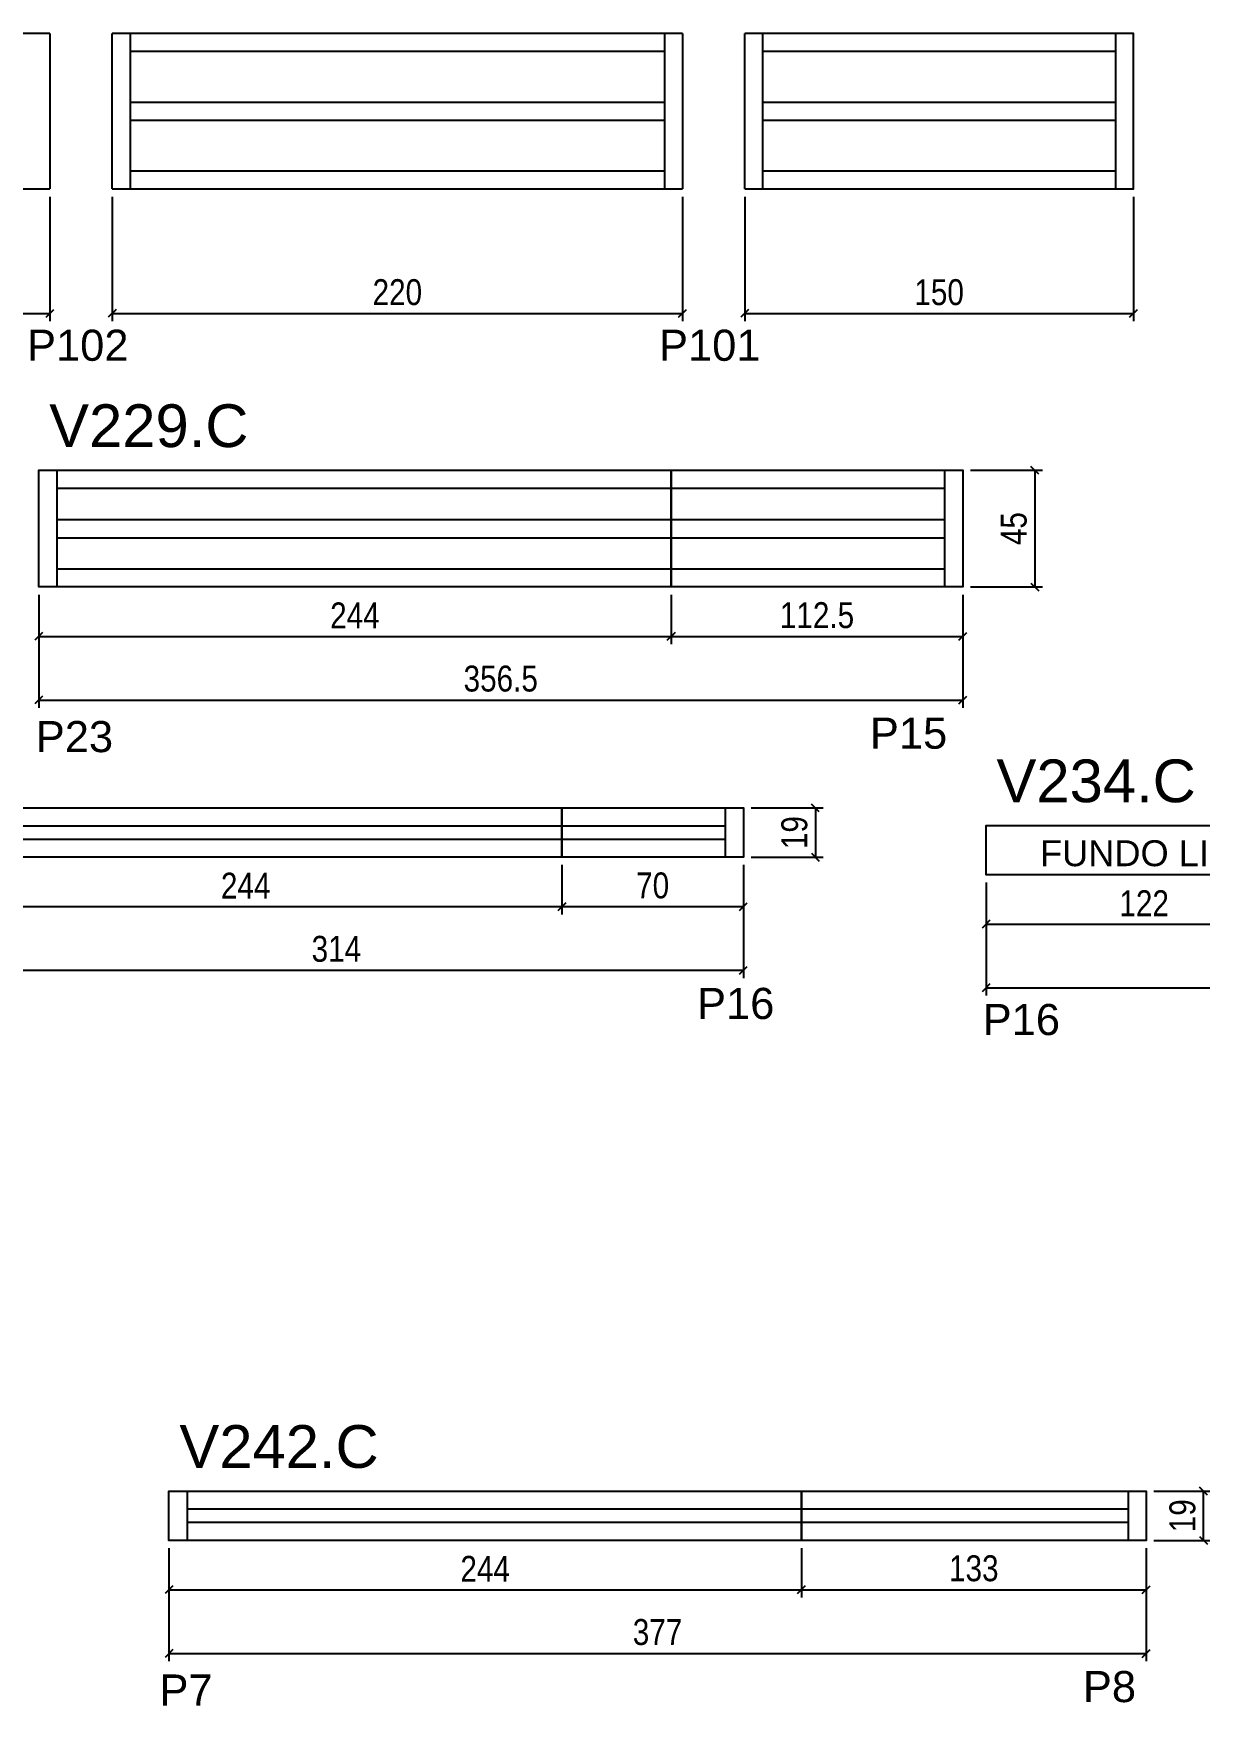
# Model space of a CAD drawing. Extents: x 1668 to 3027, y 15159 to 17752.
# Drawn here: x 2145 to 2595, y 15159 to 15804 of the extents above; entities that cross this region are included whole.
import ezdxf

# ---------------------------------------------------------------- set-up
doc = ezdxf.new("R2010")
doc.units = 0
for name, color, linetype in [('5', 5, 'Continuous'), ('COTA', 241, 'Continuous'), ('NOMENCLATURA', 7, 'Continuous'), ('Painéis', 200, 'Continuous'), ('SARR_2.2x7', 40, 'Continuous')]:
    doc.layers.add(name, color=color, linetype=linetype)
doc.styles.add('COTA TECNICA', font='techl___.ttf', dxfattribs={"height": 10})
doc.styles.add('COTA TECNICA-50', font='techl___.ttf', dxfattribs={"height": 10})
doc.styles.get("Standard").update_dxf_attribs({"font": 'arial.ttf'})
doc.dimstyles.new('COTA PAINEL-50', dxfattribs={"dimtxt": 10, "dimasz": 3, "dimexe": 3, "dimexo": 3, "dimgap": 3, "dimtad": 1, "dimdec": 1, "dimzin": 12, "dimdsep": 46, "dimtxsty": 'COTA TECNICA-50', "dimblk1": 'OBLIQUE', "dimblk2": 'OBLIQUE', "dimsah": 1, "dimcen": 0.9, "dimclrd": 4, "dimclre": 4, "dimclrt": 240, "dimadec": 1, "dimazin": 3, "dimtfac": 1, "dimtdec": 1, "dimtmove": 0, "dimatfit": 3, "dimfxl": 1, "dimtolj": 1, "dimtzin": 12, "dimarcsym": 0})
doc.dimstyles.new('PAINEL', dxfattribs={"dimtxt": 10, "dimasz": 3, "dimexe": 3, "dimexo": 3, "dimgap": 3, "dimtad": 1, "dimdec": 1, "dimzin": 12, "dimdsep": 46, "dimtxsty": 'COTA TECNICA', "dimblk1": 'OBLIQUE', "dimblk2": 'OBLIQUE', "dimsah": 1, "dimcen": 0.9, "dimclrd": 4, "dimclre": 4, "dimclrt": 240, "dimadec": 1, "dimazin": 3, "dimtfac": 1, "dimtdec": 1, "dimtmove": 0, "dimatfit": 3, "dimfxl": 1, "dimtolj": 1, "dimtzin": 12, "dimarcsym": 0})

# ---------------------------------------------------------------- blocks, each defined once
blk = doc.blocks.new('_Oblique')
at = {"color": 0, "linetype": 'ByBlock', "lineweight": -2}
blk.add_line((-0.5, -0.5), (0.5, 0.5), dxfattribs=at)
blk = doc.blocks.new('*D193')
at = {"layer": 'Defpoints', "color": 0, "transparency": 16777216}
for p in [(2001.25, 15744.15), (2151.25, 15744.15), (2151.25, 15696.15)]:
    blk.add_point(p, dxfattribs=at)
at = {"layer": 'Painéis', "color": 4, "lineweight": -2, "transparency": 16777216}
for p, q in [((2001.25, 15741.15), (2001.25, 15693.15)), ((2151.25, 15741.15), (2151.25, 15693.15)), ((2001.25, 15696.15), (2151.25, 15696.15))]:
    blk.add_line(p, q, dxfattribs=at)
at = {"layer": 'Painéis', "color": 4, "lineweight": -2, "transparency": 16777216, "xscale": 3, "yscale": 3, "zscale": 3, "rotation": 180}
blk.add_blockref('_Oblique', (2001.25, 15696.15), dxfattribs=at)
at = {"layer": 'Painéis', "color": 4, "lineweight": -2, "transparency": 16777216, "xscale": 3, "yscale": 3, "zscale": 3}
blk.add_blockref('_Oblique', (2151.25, 15696.15), dxfattribs=at)
at = {"layer": 'Painéis', "color": 240, "transparency": 16777216, "insert": (2076.25, 15704.26), "char_height": 10, "attachment_point": 5, "style": 'COTA TECNICA'}
blk.add_mtext('\\A1;150', dxfattribs=at)
blk = doc.blocks.new('*D194')
at = {"layer": 'Defpoints', "color": 0, "transparency": 16777216}
for p in [(2419.25, 15744.15), (2569.25, 15744.15), (2569.25, 15696.15)]:
    blk.add_point(p, dxfattribs=at)
at = {"layer": 'Painéis', "color": 4, "lineweight": -2, "transparency": 16777216}
for p, q in [((2419.25, 15741.15), (2419.25, 15693.15)), ((2569.25, 15741.15), (2569.25, 15693.15)), ((2419.25, 15696.15), (2569.25, 15696.15))]:
    blk.add_line(p, q, dxfattribs=at)
at = {"layer": 'Painéis', "color": 4, "lineweight": -2, "transparency": 16777216, "xscale": 3, "yscale": 3, "zscale": 3, "rotation": 180}
blk.add_blockref('_Oblique', (2419.25, 15696.15), dxfattribs=at)
at = {"layer": 'Painéis', "color": 4, "lineweight": -2, "transparency": 16777216, "xscale": 3, "yscale": 3, "zscale": 3}
blk.add_blockref('_Oblique', (2569.25, 15696.15), dxfattribs=at)
at = {"layer": 'Painéis', "color": 240, "transparency": 16777216, "insert": (2494.25, 15704.26), "char_height": 10, "attachment_point": 5, "style": 'COTA TECNICA'}
blk.add_mtext('\\A1;150', dxfattribs=at)
blk = doc.blocks.new('*D195')
at = {"layer": 'Defpoints', "color": 0, "transparency": 16777216}
for p in [(2175.25, 15744.15), (2395.25, 15744.15), (2395.25, 15696.15)]:
    blk.add_point(p, dxfattribs=at)
at = {"layer": 'Painéis', "color": 4, "lineweight": -2, "transparency": 16777216}
for p, q in [((2175.25, 15741.15), (2175.25, 15693.15)), ((2395.25, 15741.15), (2395.25, 15693.15)), ((2175.25, 15696.15), (2395.25, 15696.15))]:
    blk.add_line(p, q, dxfattribs=at)
at = {"layer": 'Painéis', "color": 4, "lineweight": -2, "transparency": 16777216, "xscale": 3, "yscale": 3, "zscale": 3, "rotation": 180}
blk.add_blockref('_Oblique', (2175.25, 15696.15), dxfattribs=at)
at = {"layer": 'Painéis', "color": 4, "lineweight": -2, "transparency": 16777216, "xscale": 3, "yscale": 3, "zscale": 3}
blk.add_blockref('_Oblique', (2395.25, 15696.15), dxfattribs=at)
at = {"layer": 'Painéis', "color": 240, "transparency": 16777216, "insert": (2285.25, 15704.26), "char_height": 10, "attachment_point": 5, "style": 'COTA TECNICA'}
blk.add_mtext('\\A1;220', dxfattribs=at)
blk = doc.blocks.new('*D208')
at = {"layer": 'COTA', "color": 4, "linetype": 'ByBlock', "lineweight": -2, "transparency": 16777216}
for p, q in [((2146.89, 15587.58), (2146.89, 15568.52)), ((2390.89, 15587.58), (2390.89, 15568.52)), ((2146.89, 15571.52), (2390.89, 15571.52))]:
    blk.add_line(p, q, dxfattribs=at)
at = {"layer": 'Defpoints', "color": 0, "linetype": 'ByBlock', "transparency": 16777216}
for p in [(2146.89, 15590.58), (2390.89, 15590.58), (2390.89, 15571.52)]:
    blk.add_point(p, dxfattribs=at)
at = {"layer": 'COTA', "color": 4, "linetype": 'ByBlock', "lineweight": -2, "transparency": 16777216, "xscale": 3, "yscale": 3, "zscale": 3, "rotation": 180}
blk.add_blockref('_Oblique', (2146.89, 15571.52), dxfattribs=at)
at = {"layer": 'COTA', "color": 4, "linetype": 'ByBlock', "lineweight": -2, "transparency": 16777216, "xscale": 3, "yscale": 3, "zscale": 3}
blk.add_blockref('_Oblique', (2390.89, 15571.52), dxfattribs=at)
at = {"layer": 'COTA', "color": 240, "linetype": 'ByBlock', "transparency": 16777216, "insert": (2268.89, 15579.6), "char_height": 10, "attachment_point": 5, "style": 'COTA TECNICA-50'}
blk.add_mtext('\\A1;244', dxfattribs=at)
blk = doc.blocks.new('*D209')
at = {"layer": 'COTA', "color": 4, "linetype": 'ByBlock', "lineweight": -2, "transparency": 16777216}
for p, q in [((2390.89, 15587.58), (2390.89, 15568.52)), ((2503.39, 15587.58), (2503.39, 15568.52)), ((2390.89, 15571.52), (2503.39, 15571.52))]:
    blk.add_line(p, q, dxfattribs=at)
at = {"layer": 'Defpoints', "color": 0, "linetype": 'ByBlock', "transparency": 16777216}
for p in [(2390.89, 15590.58), (2503.39, 15590.58), (2503.39, 15571.52)]:
    blk.add_point(p, dxfattribs=at)
at = {"layer": 'COTA', "color": 4, "linetype": 'ByBlock', "lineweight": -2, "transparency": 16777216, "xscale": 3, "yscale": 3, "zscale": 3, "rotation": 180}
blk.add_blockref('_Oblique', (2390.89, 15571.52), dxfattribs=at)
at = {"layer": 'COTA', "color": 4, "linetype": 'ByBlock', "lineweight": -2, "transparency": 16777216, "xscale": 3, "yscale": 3, "zscale": 3}
blk.add_blockref('_Oblique', (2503.39, 15571.52), dxfattribs=at)
at = {"layer": 'COTA', "color": 240, "linetype": 'ByBlock', "transparency": 16777216, "insert": (2447.14, 15579.63), "char_height": 10, "attachment_point": 5, "style": 'COTA TECNICA-50'}
blk.add_mtext('\\A1;112.5', dxfattribs=at)
blk = doc.blocks.new('*D210')
at = {"layer": 'COTA', "color": 4, "lineweight": -2, "transparency": 16777216}
for p, q in [((2146.89, 15587.58), (2146.89, 15543.94)), ((2503.39, 15587.58), (2503.39, 15543.94)), ((2146.89, 15546.94), (2503.39, 15546.94))]:
    blk.add_line(p, q, dxfattribs=at)
at = {"layer": 'Defpoints', "color": 0, "transparency": 16777216}
for p in [(2146.89, 15590.58), (2503.39, 15590.58), (2503.39, 15546.94)]:
    blk.add_point(p, dxfattribs=at)
at = {"layer": 'COTA', "color": 4, "lineweight": -2, "transparency": 16777216, "xscale": 3, "yscale": 3, "zscale": 3, "rotation": 180}
blk.add_blockref('_Oblique', (2146.89, 15546.94), dxfattribs=at)
at = {"layer": 'COTA', "color": 4, "lineweight": -2, "transparency": 16777216, "xscale": 3, "yscale": 3, "zscale": 3}
blk.add_blockref('_Oblique', (2503.39, 15546.94), dxfattribs=at)
at = {"layer": 'COTA', "color": 240, "transparency": 16777216, "insert": (2325.14, 15555.16), "char_height": 10, "attachment_point": 5, "style": 'COTA TECNICA'}
blk.add_mtext('\\A1;356.5', dxfattribs=at)
blk = doc.blocks.new('*D211')
at = {"layer": 'Defpoints', "color": 0, "transparency": 16777216}
for p in [(2503.39, 15635.58), (2503.39, 15590.58), (2531.19, 15590.58)]:
    blk.add_point(p, dxfattribs=at)
at = {"layer": 'Painéis', "color": 4, "lineweight": -2, "transparency": 16777216}
for p, q in [((2506.39, 15635.58), (2534.19, 15635.58)), ((2531.19, 15635.58), (2531.19, 15590.58)), ((2506.39, 15590.58), (2534.19, 15590.58))]:
    blk.add_line(p, q, dxfattribs=at)
at = {"layer": 'Painéis', "color": 4, "lineweight": -2, "transparency": 16777216, "xscale": 3, "yscale": 3, "zscale": 3}
for p, rotation in [((2531.19, 15635.58), 90), ((2531.19, 15590.58), 270)]:
    blk.add_blockref('_Oblique', p, dxfattribs=dict(at, rotation=rotation))
at = {"layer": 'Painéis', "color": 240, "transparency": 16777216, "insert": (2523.08, 15613.08), "char_height": 10, "attachment_point": 5, "rotation": 90, "style": 'COTA TECNICA'}
blk.add_mtext('\\A1;45', dxfattribs=at)
blk = doc.blocks.new('*D225')
at = {"layer": 'COTA', "color": 4, "linetype": 'ByBlock', "lineweight": -2, "transparency": 16777216}
for p, q in [((2104.74, 15483.3), (2104.74, 15464.24)), ((2348.74, 15483.3), (2348.74, 15464.24)), ((2104.74, 15467.24), (2348.74, 15467.24))]:
    blk.add_line(p, q, dxfattribs=at)
at = {"layer": 'Defpoints', "color": 0, "linetype": 'ByBlock', "transparency": 16777216}
for p in [(2104.74, 15486.3), (2348.74, 15486.3), (2348.74, 15467.24)]:
    blk.add_point(p, dxfattribs=at)
at = {"layer": 'COTA', "color": 4, "linetype": 'ByBlock', "lineweight": -2, "transparency": 16777216, "xscale": 3, "yscale": 3, "zscale": 3, "rotation": 180}
blk.add_blockref('_Oblique', (2104.74, 15467.24), dxfattribs=at)
at = {"layer": 'COTA', "color": 4, "linetype": 'ByBlock', "lineweight": -2, "transparency": 16777216, "xscale": 3, "yscale": 3, "zscale": 3}
blk.add_blockref('_Oblique', (2348.74, 15467.24), dxfattribs=at)
at = {"layer": 'COTA', "color": 240, "linetype": 'ByBlock', "transparency": 16777216, "insert": (2226.74, 15475.32), "char_height": 10, "attachment_point": 5, "style": 'COTA TECNICA-50'}
blk.add_mtext('\\A1;244', dxfattribs=at)
blk = doc.blocks.new('*D226')
at = {"layer": 'COTA', "color": 4, "linetype": 'ByBlock', "lineweight": -2, "transparency": 16777216}
for p, q in [((2348.74, 15483.3), (2348.74, 15464.24)), ((2418.74, 15483.3), (2418.74, 15464.24)), ((2348.74, 15467.24), (2418.74, 15467.24))]:
    blk.add_line(p, q, dxfattribs=at)
at = {"layer": 'Defpoints', "color": 0, "linetype": 'ByBlock', "transparency": 16777216}
for p in [(2348.74, 15486.3), (2418.74, 15486.3), (2418.74, 15467.24)]:
    blk.add_point(p, dxfattribs=at)
at = {"layer": 'COTA', "color": 4, "linetype": 'ByBlock', "lineweight": -2, "transparency": 16777216, "xscale": 3, "yscale": 3, "zscale": 3, "rotation": 180}
blk.add_blockref('_Oblique', (2348.74, 15467.24), dxfattribs=at)
at = {"layer": 'COTA', "color": 4, "linetype": 'ByBlock', "lineweight": -2, "transparency": 16777216, "xscale": 3, "yscale": 3, "zscale": 3}
blk.add_blockref('_Oblique', (2418.74, 15467.24), dxfattribs=at)
at = {"layer": 'COTA', "color": 240, "linetype": 'ByBlock', "transparency": 16777216, "insert": (2383.74, 15475.35), "char_height": 10, "attachment_point": 5, "style": 'COTA TECNICA-50'}
blk.add_mtext('\\A1;70', dxfattribs=at)
blk = doc.blocks.new('*D227')
at = {"layer": 'COTA', "color": 4, "lineweight": -2, "transparency": 16777216}
for p, q in [((2104.74, 15483.3), (2104.74, 15439.66)), ((2418.74, 15483.3), (2418.74, 15439.66)), ((2104.74, 15442.66), (2418.74, 15442.66))]:
    blk.add_line(p, q, dxfattribs=at)
at = {"layer": 'Defpoints', "color": 0, "transparency": 16777216}
for p in [(2104.74, 15486.3), (2418.74, 15486.3), (2418.74, 15442.66)]:
    blk.add_point(p, dxfattribs=at)
at = {"layer": 'COTA', "color": 4, "lineweight": -2, "transparency": 16777216, "xscale": 3, "yscale": 3, "zscale": 3, "rotation": 180}
blk.add_blockref('_Oblique', (2104.74, 15442.66), dxfattribs=at)
at = {"layer": 'COTA', "color": 4, "lineweight": -2, "transparency": 16777216, "xscale": 3, "yscale": 3, "zscale": 3}
blk.add_blockref('_Oblique', (2418.74, 15442.66), dxfattribs=at)
at = {"layer": 'COTA', "color": 240, "transparency": 16777216, "insert": (2261.74, 15450.88), "char_height": 10, "attachment_point": 5, "style": 'COTA TECNICA'}
blk.add_mtext('\\A1;314', dxfattribs=at)
blk = doc.blocks.new('*D228')
at = {"layer": 'Defpoints', "color": 0, "transparency": 16777216}
for p in [(2418.74, 15505.3), (2418.74, 15486.3), (2446.54, 15486.3)]:
    blk.add_point(p, dxfattribs=at)
at = {"layer": 'Painéis', "color": 4, "lineweight": -2, "transparency": 16777216}
for p, q in [((2421.74, 15505.3), (2449.54, 15505.3)), ((2446.54, 15505.3), (2446.54, 15486.3)), ((2421.74, 15486.3), (2449.54, 15486.3))]:
    blk.add_line(p, q, dxfattribs=at)
at = {"layer": 'Painéis', "color": 4, "lineweight": -2, "transparency": 16777216, "xscale": 3, "yscale": 3, "zscale": 3}
for p, rotation in [((2446.54, 15505.3), 90), ((2446.54, 15486.3), 270)]:
    blk.add_blockref('_Oblique', p, dxfattribs=dict(at, rotation=rotation))
at = {"layer": 'Painéis', "color": 240, "transparency": 16777216, "insert": (2438.45, 15495.8), "char_height": 10, "attachment_point": 5, "rotation": 90, "style": 'COTA TECNICA'}
blk.add_mtext('\\A1;19', dxfattribs=at)
blk = doc.blocks.new('*D229')
at = {"layer": 'COTA', "color": 4, "linetype": 'ByBlock', "lineweight": -2, "transparency": 16777216}
for p, q in [((2512.34, 15476.54), (2512.34, 15457.48)), ((2634.34, 15476.54), (2634.34, 15457.48)), ((2512.34, 15460.48), (2634.34, 15460.48))]:
    blk.add_line(p, q, dxfattribs=at)
at = {"layer": 'Defpoints', "color": 0, "linetype": 'ByBlock', "transparency": 16777216}
for p in [(2512.34, 15479.54), (2634.34, 15479.54), (2634.34, 15460.48)]:
    blk.add_point(p, dxfattribs=at)
at = {"layer": 'COTA', "color": 4, "linetype": 'ByBlock', "lineweight": -2, "transparency": 16777216, "xscale": 3, "yscale": 3, "zscale": 3, "rotation": 180}
blk.add_blockref('_Oblique', (2512.34, 15460.48), dxfattribs=at)
at = {"layer": 'COTA', "color": 4, "linetype": 'ByBlock', "lineweight": -2, "transparency": 16777216, "xscale": 3, "yscale": 3, "zscale": 3}
blk.add_blockref('_Oblique', (2634.34, 15460.48), dxfattribs=at)
at = {"layer": 'COTA', "color": 240, "linetype": 'ByBlock', "transparency": 16777216, "insert": (2573.34, 15468.54), "char_height": 10, "attachment_point": 5, "style": 'COTA TECNICA-50'}
blk.add_mtext('\\A1;122', dxfattribs=at)
blk = doc.blocks.new('*D231')
at = {"layer": 'COTA', "color": 4, "lineweight": -2, "transparency": 16777216}
for p, q in [((2512.34, 15476.54), (2512.34, 15432.9)), ((2790.34, 15476.54), (2790.34, 15432.9)), ((2512.34, 15435.9), (2790.34, 15435.9))]:
    blk.add_line(p, q, dxfattribs=at)
at = {"layer": 'Defpoints', "color": 0, "transparency": 16777216}
for p in [(2512.34, 15479.54), (2790.34, 15479.54), (2790.34, 15435.9)]:
    blk.add_point(p, dxfattribs=at)
at = {"layer": 'COTA', "color": 4, "lineweight": -2, "transparency": 16777216, "xscale": 3, "yscale": 3, "zscale": 3, "rotation": 180}
blk.add_blockref('_Oblique', (2512.34, 15435.9), dxfattribs=at)
at = {"layer": 'COTA', "color": 4, "lineweight": -2, "transparency": 16777216, "xscale": 3, "yscale": 3, "zscale": 3}
blk.add_blockref('_Oblique', (2790.34, 15435.9), dxfattribs=at)
at = {"layer": 'COTA', "color": 240, "transparency": 16777216, "insert": (2651.34, 15444), "char_height": 10, "attachment_point": 5, "style": 'COTA TECNICA'}
blk.add_mtext('\\A1;278', dxfattribs=at)
blk = doc.blocks.new('*D237')
at = {"layer": 'COTA', "color": 4, "linetype": 'ByBlock', "lineweight": -2, "transparency": 16777216}
for p, q in [((2197.13, 15219.7), (2197.13, 15200.65)), ((2441.13, 15219.7), (2441.13, 15200.65)), ((2197.13, 15203.65), (2441.13, 15203.65))]:
    blk.add_line(p, q, dxfattribs=at)
at = {"layer": 'Defpoints', "color": 0, "linetype": 'ByBlock', "transparency": 16777216}
for p in [(2197.13, 15222.7), (2441.13, 15222.7), (2441.13, 15203.65)]:
    blk.add_point(p, dxfattribs=at)
at = {"layer": 'COTA', "color": 4, "linetype": 'ByBlock', "lineweight": -2, "transparency": 16777216, "xscale": 3, "yscale": 3, "zscale": 3, "rotation": 180}
blk.add_blockref('_Oblique', (2197.13, 15203.65), dxfattribs=at)
at = {"layer": 'COTA', "color": 4, "linetype": 'ByBlock', "lineweight": -2, "transparency": 16777216, "xscale": 3, "yscale": 3, "zscale": 3}
blk.add_blockref('_Oblique', (2441.13, 15203.65), dxfattribs=at)
at = {"layer": 'COTA', "color": 240, "linetype": 'ByBlock', "transparency": 16777216, "insert": (2319.13, 15211.72), "char_height": 10, "attachment_point": 5, "style": 'COTA TECNICA-50'}
blk.add_mtext('\\A1;244', dxfattribs=at)
blk = doc.blocks.new('*D238')
at = {"layer": 'COTA', "color": 4, "linetype": 'ByBlock', "lineweight": -2, "transparency": 16777216}
for p, q in [((2441.13, 15219.7), (2441.13, 15200.65)), ((2574.13, 15219.7), (2574.13, 15200.65)), ((2441.13, 15203.65), (2574.13, 15203.65))]:
    blk.add_line(p, q, dxfattribs=at)
at = {"layer": 'Defpoints', "color": 0, "linetype": 'ByBlock', "transparency": 16777216}
for p in [(2441.13, 15222.7), (2574.13, 15222.7), (2574.13, 15203.65)]:
    blk.add_point(p, dxfattribs=at)
at = {"layer": 'COTA', "color": 4, "linetype": 'ByBlock', "lineweight": -2, "transparency": 16777216, "xscale": 3, "yscale": 3, "zscale": 3, "rotation": 180}
blk.add_blockref('_Oblique', (2441.13, 15203.65), dxfattribs=at)
at = {"layer": 'COTA', "color": 4, "linetype": 'ByBlock', "lineweight": -2, "transparency": 16777216, "xscale": 3, "yscale": 3, "zscale": 3}
blk.add_blockref('_Oblique', (2574.13, 15203.65), dxfattribs=at)
at = {"layer": 'COTA', "color": 240, "linetype": 'ByBlock', "transparency": 16777216, "insert": (2507.63, 15211.87), "char_height": 10, "attachment_point": 5, "style": 'COTA TECNICA-50'}
blk.add_mtext('\\A1;133', dxfattribs=at)
blk = doc.blocks.new('*D239')
at = {"layer": 'COTA', "color": 4, "lineweight": -2, "transparency": 16777216}
for p, q in [((2197.13, 15219.7), (2197.13, 15176.06)), ((2574.13, 15219.7), (2574.13, 15176.06)), ((2197.13, 15179.06), (2574.13, 15179.06))]:
    blk.add_line(p, q, dxfattribs=at)
at = {"layer": 'Defpoints', "color": 0, "transparency": 16777216}
for p in [(2197.13, 15222.7), (2574.13, 15222.7), (2574.13, 15179.06)]:
    blk.add_point(p, dxfattribs=at)
at = {"layer": 'COTA', "color": 4, "lineweight": -2, "transparency": 16777216, "xscale": 3, "yscale": 3, "zscale": 3, "rotation": 180}
blk.add_blockref('_Oblique', (2197.13, 15179.06), dxfattribs=at)
at = {"layer": 'COTA', "color": 4, "lineweight": -2, "transparency": 16777216, "xscale": 3, "yscale": 3, "zscale": 3}
blk.add_blockref('_Oblique', (2574.13, 15179.06), dxfattribs=at)
at = {"layer": 'COTA', "color": 240, "transparency": 16777216, "insert": (2385.63, 15187.28), "char_height": 10, "attachment_point": 5, "style": 'COTA TECNICA'}
blk.add_mtext('\\A1;377', dxfattribs=at)
blk = doc.blocks.new('*D240')
at = {"layer": 'COTA', "color": 4, "lineweight": -2, "transparency": 16777216}
for p, q in [((2577.13, 15241.7), (2599.25, 15241.7)), ((2596.25, 15222.7), (2596.25, 15241.7)), ((2577.13, 15222.7), (2599.25, 15222.7))]:
    blk.add_line(p, q, dxfattribs=at)
at = {"layer": 'Defpoints', "color": 0, "transparency": 16777216}
for p in [(2574.13, 15241.7), (2596.25, 15241.7), (2574.13, 15222.7)]:
    blk.add_point(p, dxfattribs=at)
at = {"layer": 'COTA', "color": 4, "lineweight": -2, "transparency": 16777216, "xscale": 3, "yscale": 3, "zscale": 3}
for p, rotation in [((2596.25, 15241.7), 90), ((2596.25, 15222.7), 270)]:
    blk.add_blockref('_Oblique', p, dxfattribs=dict(at, rotation=rotation))
at = {"layer": 'COTA', "color": 240, "transparency": 16777216, "insert": (2588.16, 15232.2), "char_height": 10, "attachment_point": 5, "rotation": 90, "style": 'COTA TECNICA'}
blk.add_mtext('\\A1;19', dxfattribs=at)

msp = doc.modelspace()

# ---------------------------------------------------------------- linework, layer by layer
at = {"layer": 'Painéis'}
for p, q in [((2175.25, 15744.15), (2175.25, 15804.15)), ((2419.25, 15744.15), (2419.25, 15804.15))]:
    msp.add_line(p, q, dxfattribs=at)
for points in [[(2001.25, 15804.15), (2001.25, 15744.15), (2151.25, 15744.15)], [(2151.25, 15804.15), (2001.25, 15804.15)], [(2151.25, 15804.15), (2151.25, 15744.15)], [(2395.25, 15804.15), (2175.25, 15804.15)], [(2395.25, 15804.15), (2395.25, 15744.15)], [(2419.25, 15744.15), (2569.25, 15744.15), (2569.25, 15804.15), (2419.25, 15804.15)], [(2175.25, 15744.15), (2395.25, 15744.15)]]:
    msp.add_lwpolyline(points, dxfattribs=at)
for points in [[(2390.89, 15590.58), (2146.89, 15590.58), (2146.89, 15635.58), (2390.89, 15635.58)], [(2390.89, 15635.58), (2503.39, 15635.58), (2503.39, 15590.58), (2390.89, 15590.58)], [(2348.74, 15486.3), (2104.74, 15486.3), (2104.74, 15505.3), (2348.74, 15505.3)], [(2348.74, 15505.3), (2418.74, 15505.3), (2418.74, 15486.3), (2348.74, 15486.3)], [(2634.34, 15479.54), (2512.34, 15479.54), (2512.34, 15498.54), (2634.34, 15498.54)], [(2441.13, 15222.7), (2197.13, 15222.7), (2197.13, 15241.7), (2441.13, 15241.7)], [(2441.13, 15241.7), (2574.13, 15241.7), (2574.13, 15222.7), (2441.13, 15222.7)]]:
    msp.add_lwpolyline(points, close=True, dxfattribs=at)
at = {"layer": 'SARR_2.2x7', "linetype": 'Continuous'}
for p, q in [((2562.25, 15804.15), (2562.25, 15744.15)), ((2388.25, 15797.15), (2182.25, 15797.15)), ((2562.25, 15797.15), (2426.25, 15797.15)), ((2182.25, 15777.65), (2388.25, 15777.65)), ((2426.25, 15777.65), (2562.25, 15777.65)), ((2182.25, 15770.65), (2388.25, 15770.65)), ((2426.25, 15770.65), (2562.25, 15770.65)), ((2182.25, 15751.15), (2388.25, 15751.15)), ((2426.25, 15751.15), (2562.25, 15751.15)), ((2153.89, 15635.58), (2153.89, 15590.58)), ((2496.39, 15635.58), (2496.39, 15590.58)), ((2390.89, 15628.58), (2153.89, 15628.58)), ((2496.39, 15628.58), (2390.89, 15628.58)), ((2153.89, 15616.58), (2390.89, 15616.58)), ((2390.89, 15616.58), (2496.39, 15616.58)), ((2153.89, 15609.58), (2390.89, 15609.58)), ((2390.89, 15609.58), (2496.39, 15609.58)), ((2153.89, 15597.58), (2390.89, 15597.58)), ((2390.89, 15597.58), (2496.39, 15597.58)), ((2411.74, 15505.3), (2411.74, 15486.3)), ((2348.74, 15498.3), (2111.74, 15498.3)), ((2411.74, 15498.3), (2348.74, 15498.3)), ((2111.74, 15493.3), (2348.74, 15493.3)), ((2348.74, 15493.3), (2411.74, 15493.3)), ((2204.13, 15241.7), (2204.13, 15222.7)), ((2567.13, 15241.7), (2567.13, 15222.7)), ((2441.13, 15234.7), (2204.13, 15234.7)), ((2567.13, 15234.7), (2441.13, 15234.7)), ((2204.13, 15229.7), (2441.13, 15229.7)), ((2441.13, 15229.7), (2567.13, 15229.7))]:
    msp.add_line(p, q, dxfattribs=at)
for points in [[(2182.25, 15744.15), (2182.25, 15804.15)], [(2388.25, 15804.15), (2388.25, 15744.15)], [(2426.25, 15744.15), (2426.25, 15804.15)]]:
    msp.add_lwpolyline(points, dxfattribs=at)

# ---------------------------------------------------------------- texts
at = {"layer": '5', "linetype": 'Continuous'}
for s, p in [('P102', (2142.39, 15677.84)), ('P101', (2386.2, 15677.84)), ('P23', (2145.78, 15526.84)), ('P15', (2467.55, 15528.16)), ('P16', (2400.86, 15423.88)), ('P16', (2511.05, 15417.67)), ('P7', (2193.5, 15158.96)), ('P8', (2549.72, 15160.29))]:
    msp.add_text(s, height=12, rotation=359.99996, dxfattribs=at).set_placement(p)
at = {"layer": 'NOMENCLATURA', "linetype": 'Continuous'}
for s, height, p in [('V229.C', 16.5, (2150.95, 15644.55)), ('V234.C', 16.5, (2516.4, 15507.51)), ('FUNDO LISO', 10, (2533.15, 15482.84)), ('V242.C', 16.5, (2201.19, 15250.67))]:
    msp.add_text(s, height=height, dxfattribs=at).set_placement(p)

# ---------------------------------------------------------------- dimensions: what is measured, and where the dimension line sits
at = {"layer": 'COTA', "color": 1, "linetype": 'ByBlock'}
for base, p1, p2, picture, middle in [((2390.89, 15571.52), (2146.89, 15590.58), (2390.89, 15590.58), '*D208', (2268.89, 15579.6)), ((2503.39, 15571.52), (2390.89, 15590.58), (2503.39, 15590.58), '*D209', (2447.14, 15579.63)), ((2348.74, 15467.24), (2104.74, 15486.3), (2348.74, 15486.3), '*D225', (2226.74, 15475.32)), ((2418.74, 15467.24), (2348.74, 15486.3), (2418.74, 15486.3), '*D226', (2383.74, 15475.35)), ((2634.34, 15460.48), (2512.34, 15479.54), (2634.34, 15479.54), '*D229', (2573.34, 15468.54)), ((2441.13, 15203.65), (2197.13, 15222.7), (2441.13, 15222.7), '*D237', (2319.13, 15211.72)), ((2574.13, 15203.65), (2441.13, 15222.7), (2574.13, 15222.7), '*D238', (2507.63, 15211.87))]:
    dim = msp.add_linear_dim(base=base, p1=p1, p2=p2, dimstyle='COTA PAINEL-50', override={"dimarcsym": 1}, dxfattribs=at)
    dim.commit()
    dim.dimension.update_dxf_attribs({"geometry": picture, "text_midpoint": middle})
at = {"layer": 'COTA'}
for base, p1, p2, picture, middle in [((2503.39, 15546.94), (2146.89, 15590.58), (2503.39, 15590.58), '*D210', (2325.14, 15555.16)), ((2418.74, 15442.66), (2104.74, 15486.3), (2418.74, 15486.3), '*D227', (2261.74, 15450.88)), ((2790.34, 15435.9), (2512.34, 15479.54), (2790.34, 15479.54), '*D231', (2651.34, 15444)), ((2574.13, 15179.06), (2197.13, 15222.7), (2574.13, 15222.7), '*D239', (2385.63, 15187.28))]:
    dim = msp.add_linear_dim(base=base, p1=p1, p2=p2, dimstyle='PAINEL', dxfattribs=at)
    dim.commit()
    dim.dimension.update_dxf_attribs({"geometry": picture, "text_midpoint": middle})
dim = msp.add_linear_dim(base=(2596.25, 15241.7), p1=(2574.13, 15222.7), p2=(2574.13, 15241.7), angle=90, dimstyle='PAINEL', dxfattribs=at)
dim.commit()
dim.dimension.update_dxf_attribs({"geometry": '*D240', "text_midpoint": (2588.16, 15232.2)})
at = {"layer": 'Painéis'}
for base, p1, p2, picture, middle in [((2151.25, 15696.15), (2001.25, 15744.15), (2151.25, 15744.15), '*D193', (2076.25, 15704.26)), ((2395.25, 15696.15), (2175.25, 15744.15), (2395.25, 15744.15), '*D195', (2285.25, 15704.26)), ((2569.25, 15696.15), (2419.25, 15744.15), (2569.25, 15744.15), '*D194', (2494.25, 15704.26))]:
    dim = msp.add_linear_dim(base=base, p1=p1, p2=p2, dimstyle='PAINEL', dxfattribs=at)
    dim.commit()
    dim.dimension.update_dxf_attribs({"geometry": picture, "text_midpoint": middle})
for base, p1, p2, picture, middle in [((2531.19, 15590.58), (2503.39, 15635.58), (2503.39, 15590.58), '*D211', (2523.08, 15613.08)), ((2446.54, 15486.3), (2418.74, 15505.3), (2418.74, 15486.3), '*D228', (2438.45, 15495.8))]:
    dim = msp.add_linear_dim(base=base, p1=p1, p2=p2, angle=90, dimstyle='PAINEL', dxfattribs=at)
    dim.commit()
    dim.dimension.update_dxf_attribs({"geometry": picture, "text_midpoint": middle})

doc.saveas('drawing.dxf')
